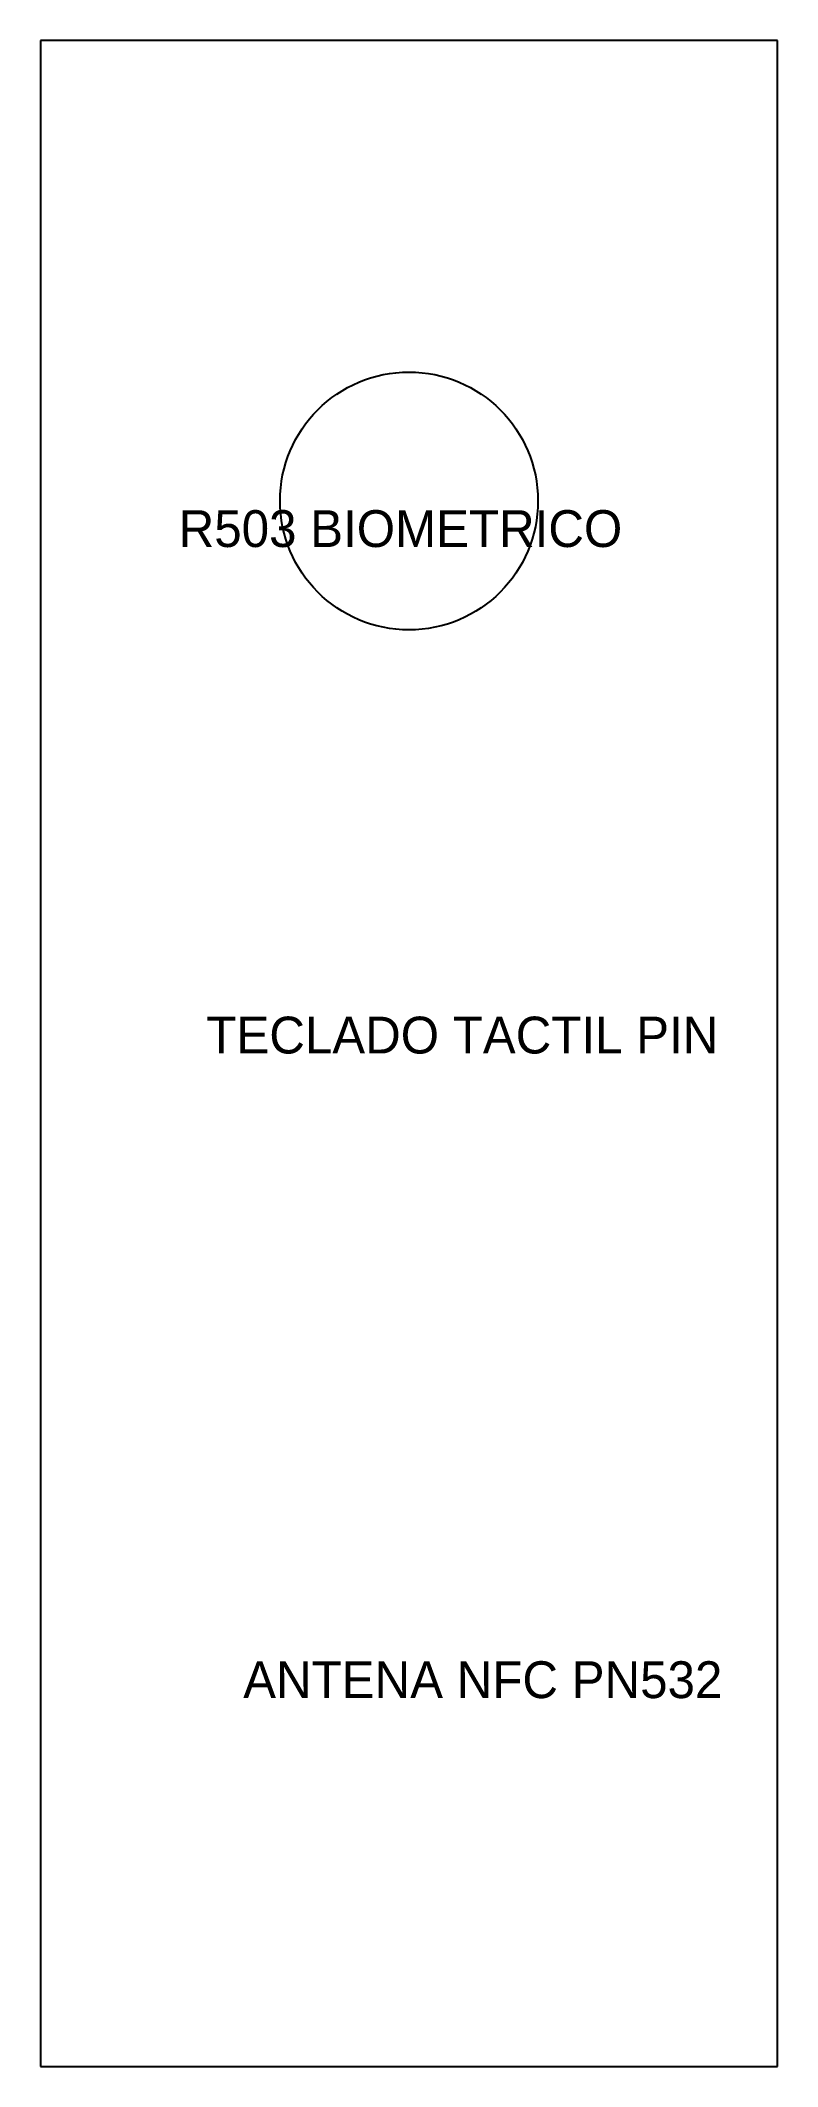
# Model space of a CAD drawing. Extents: x 0 to 80, y 0 to 220.
import ezdxf

# ---------------------------------------------------------------- set-up
doc = ezdxf.new("R2010")
doc.units = 0

msp = doc.modelspace()

# ---------------------------------------------------------------- linework, layer by layer
at = {"layer": 'PLACA_FRONTAL'}
for p, q in [((80, 220), (0, 220)), ((0, 220), (0, 0)), ((80, 0), (80, 220)), ((0, 0), (80, 0))]:
    msp.add_line(p, q, dxfattribs=at)
at = {"layer": 'SENSOR_R503'}
msp.add_circle((40, 170), 14, dxfattribs=at)

# ---------------------------------------------------------------- texts
at = {"layer": 'TEXTO'}
for s, p in [('R503 BIOMETRICO', (15, 165)), ('TECLADO TACTIL PIN', (18, 110)), ('ANTENA NFC PN532', (22, 40))]:
    msp.add_text(s, height=4, dxfattribs=at).set_placement(p)

doc.saveas('drawing.dxf')
